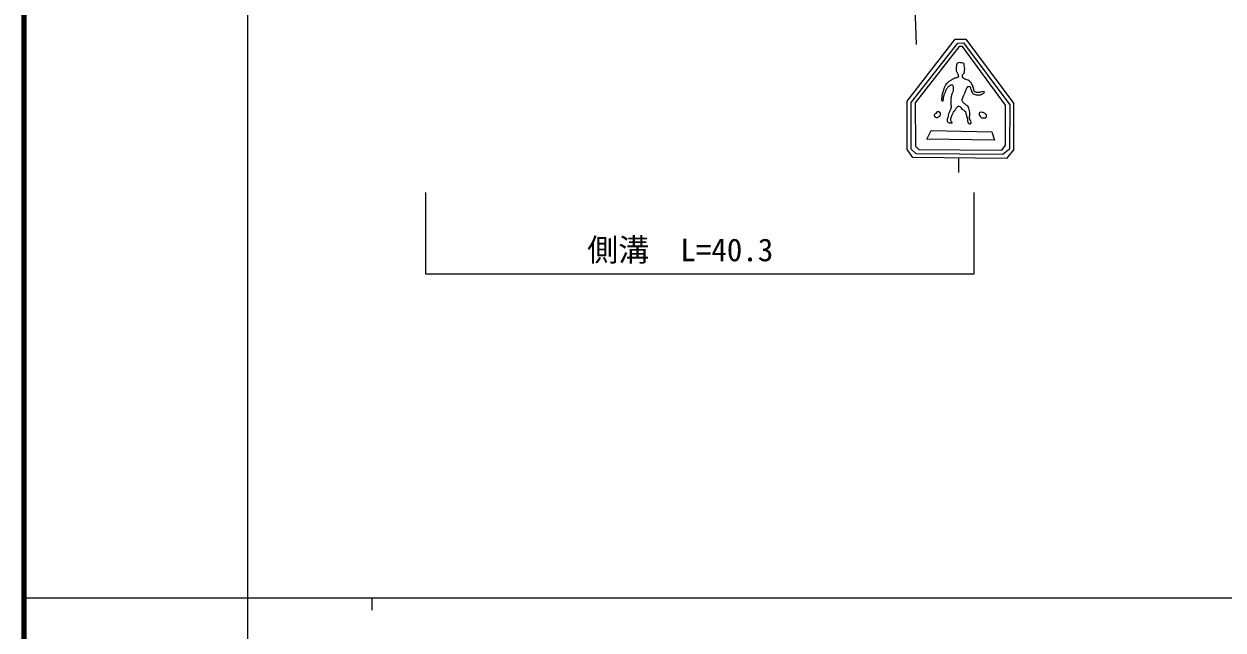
# Model space of a CAD drawing. Units: millimetres, scale not verified. Extents: x 40000 to 680000, y 20000 to 380000.
# Drawn here: x 40000 to 136534, y 202409 to 251208 of the extents above; entities that cross this region are included whole.
import ezdxf
from ezdxf.enums import TextEntityAlignment as Align

# ---------------------------------------------------------------- set-up
doc = ezdxf.new("R2010")
doc.units = ezdxf.units.MM
doc.header["$LTSCALE"] = 1000
for name, color, linetype, lineweight in [('M-STR-HTXT', 7, 'Continuous', 13), ('M-STR-STRC', 7, 'Continuous', 13), ('M-TTL', 2, 'Continuous', 140), ('M-TTL-BAND', 7, 'Continuous', 25)]:
    doc.layers.add(name, color=color, linetype=linetype, lineweight=lineweight)
doc.styles.add('ＭＳ ゴシック', font='')
doc.styles.get('ＭＳ ゴシック').set_extended_font_data('MS Gothic')

msp = doc.modelspace()

# ---------------------------------------------------------------- linework, layer by layer
at = {"layer": 'M-STR-HTXT'}
msp.add_lwpolyline([(72324, 237642), (72324, 231099), (116502, 231099), (116502, 237628)], dxfattribs=at)
at = {"layer": 'M-STR-STRC'}
for p, q in [((110878, 275339), (111837, 249555)), ((115226, 240415), (115236, 239249))]:
    msp.add_line(p, q, dxfattribs=at)
for points in [[(111574, 240457), (111092, 241110), (111092, 245005), (114959, 249981), (115830, 249981), (119678, 244828), (119678, 241078), (119094, 240372)], [(118799, 240698), (111833, 240747), (111422, 241117), (111435, 244896), (115177, 249672), (115642, 249690), (119372, 244702), (119356, 241115)], [(111784, 241382), (112051, 241104), (118730, 241049), (119032, 241442), (119034, 244664), (115570, 249391), (115304, 249404), (111760, 244864)], [(112679, 241923), (113042, 242630), (117908, 242527), (118126, 241844)]]:
    msp.add_lwpolyline(points, close=True, dxfattribs=at)
for points, knots in [([(115213, 246925), (115254, 246980), (115238, 247034), (115220, 247099), (115207, 247149), (115173, 247164), (115149, 247210), (115106, 247293), (115078, 247341), (115060, 247434), (115030, 247595), (115038, 247691), (115064, 247853), (115073, 247912), (115077, 247950), (115110, 247999), (115142, 248046), (115170, 248072), (115224, 248092), (115289, 248115), (115333, 248098), (115402, 248092), (115483, 248084), (115535, 248090), (115608, 248052), (115647, 248032), (115670, 248014), (115690, 247974), (115715, 247922), (115697, 247883), (115704, 247825), (115714, 247744), (115731, 247700), (115736, 247619), (115738, 247585), (115736, 247566), (115732, 247533), (115721, 247425), (115727, 247360), (115686, 247259), (115672, 247225), (115655, 247211), (115633, 247181), (115609, 247148), (115583, 247137), (115569, 247099), (115548, 247042), (115543, 247001), (115562, 246943), (115582, 246881), (115613, 246851), (115665, 246811), (115780, 246725), (115880, 246741), (116006, 246673), (116078, 246634), (116119, 246612), (116177, 246555), (116266, 246467), (116306, 246405), (116362, 246292), (116423, 246168), (116427, 246086), (116469, 245954), (116495, 245872), (116475, 245806), (116536, 245745), (116580, 245700), (116627, 245705), (116689, 245695), (116785, 245680), (116843, 245675), (116938, 245695), (116997, 245707), (117021, 245743), (117080, 245755), (117148, 245769), (117192, 245776), (117258, 245755), (117289, 245746), (117322, 245741), (117326, 245709), (117330, 245676), (117294, 245667), (117269, 245645), (117237, 245618), (117216, 245608), (117180, 245588), (117113, 245552), (117074, 245533), (117002, 245510), (116965, 245498), (116944, 245492), (116906, 245489), (116851, 245483), (116819, 245486), (116764, 245492), (116688, 245500), (116645, 245506), (116572, 245528), (116510, 245546), (116472, 245555), (116419, 245592), (116375, 245622), (116353, 245645), (116326, 245691), (116292, 245749), (116294, 245791), (116273, 245855), (116250, 245923), (116235, 245960), (116213, 246029), (116205, 246052), (116204, 246067), (116195, 246090), (116182, 246121), (116184, 246149), (116156, 246168), (116126, 246187), (116101, 246172), (116067, 246171), (116039, 246170), (116021, 246177), (115996, 246164), (115972, 246152), (115966, 246135), (115949, 246114), (115914, 246071), (115900, 246043), (115868, 245997), (115868, 245997), (115868, 245997), (115868, 245997), (115850, 245953), (115833, 245930), (115821, 245883), (115812, 245847), (115820, 245824), (115811, 245787), (115796, 245731), (115778, 245702), (115754, 245649), (115731, 245598), (115713, 245571), (115690, 245521), (115658, 245451), (115647, 245409), (115615, 245339), (115591, 245285), (115563, 245261), (115548, 245204), (115529, 245136), (115523, 245093), (115533, 245023), (115540, 244978), (115550, 244952), (115576, 244916), (115643, 244823), (115713, 244800), (115799, 244724), (115890, 244645), (115965, 244621), (116029, 244519), (116074, 244448), (116069, 244394), (116089, 244313), (116112, 244227), (116128, 244178), (116138, 244090), (116148, 243993), (116137, 243938), (116138, 243842), (116139, 243724), (116115, 243654), (116144, 243539), (116162, 243470), (116212, 243446), (116229, 243376), (116245, 243307), (116275, 243249), (116229, 243195), (116197, 243159), (116151, 243157), (116108, 243177), (116020, 243216), (116008, 243293), (115975, 243382), (115951, 243447), (115965, 243490), (115950, 243558), (115921, 243697), (115879, 243769), (115848, 243908), (115834, 243969), (115844, 244007), (115823, 244065), (115800, 244132), (115782, 244172), (115733, 244223), (115663, 244294), (115591, 244290), (115515, 244356), (115459, 244404), (115450, 244452), (115394, 244501), (115348, 244541), (115322, 244576), (115261, 244585), (115227, 244590), (115206, 244579), (115177, 244561), (115131, 244534), (115113, 244506), (115080, 244464), (115025, 244397), (115009, 244348), (114959, 244277), (114912, 244209), (114875, 244179), (114832, 244108), (114786, 244032), (114769, 243984), (114735, 243902), (114711, 243842), (114704, 243806), (114681, 243745), (114659, 243687), (114636, 243658), (114622, 243597), (114611, 243554), (114607, 243528), (114611, 243483), (114615, 243438), (114619, 243410), (114642, 243371), (114659, 243341), (114687, 243338), (114705, 243308), (114718, 243287), (114738, 243267), (114724, 243247), (114698, 243213), (114657, 243245), (114615, 243247), (114575, 243249), (114552, 243251), (114512, 243258), (114482, 243263), (114462, 243259), (114435, 243274), (114393, 243298), (114375, 243322), (114349, 243362), (114334, 243387), (114328, 243403), (114324, 243431), (114318, 243474), (114325, 243499), (114332, 243542), (114341, 243595), (114352, 243623), (114366, 243674), (114408, 243831), (114423, 243922), (114477, 244076), (114512, 244176), (114546, 244227), (114585, 244327), (114611, 244390), (114638, 244424), (114646, 244492), (114658, 244597), (114618, 244654), (114614, 244760), (114608, 244930), (114613, 245026), (114632, 245195), (114645, 245312), (114658, 245377), (114687, 245491), (114713, 245597), (114745, 245651), (114771, 245757), (114791, 245836), (114802, 245882), (114808, 245963), (114815, 246057), (114834, 246116), (114801, 246204), (114784, 246248), (114765, 246276), (114723, 246296), (114694, 246310), (114672, 246307), (114641, 246300), (114574, 246286), (114540, 246261), (114484, 246222), (114453, 246200), (114440, 246182), (114413, 246154), (114387, 246126), (114372, 246111), (114349, 246079), (114305, 246019), (114281, 245984), (114250, 245916), (114210, 245831), (114210, 245775), (114175, 245688), (114140, 245601), (114100, 245561), (114072, 245471), (114033, 245346), (114042, 245269), (114018, 245141), (114010, 245095), (114029, 245054), (113994, 245023), (113982, 245013), (113970, 245017), (113954, 245020), (113922, 245025), (113894, 245024), (113876, 245052), (113850, 245093), (113878, 245128), (113880, 245176), (113883, 245251), (113881, 245294), (113890, 245368), (113900, 245441), (113912, 245481), (113930, 245553), (113960, 245679), (113975, 245751), (114018, 245873), (114086, 246062), (114111, 246178), (114225, 246343), (114287, 246432), (114338, 246471), (114424, 246538), (114496, 246595), (114545, 246615), (114623, 246663), (114712, 246717), (114756, 246757), (114851, 246801), (114924, 246836), (114970, 246843), (115046, 246869), (115081, 246880), (115101, 246886), (115135, 246897), (115166, 246908), (115194, 246899), (115213, 246925)], [0, 0, 0, 0, 1, 1, 1, 2, 2, 2, 3, 3, 3, 4, 4, 4, 5, 5, 5, 6, 6, 6, 7, 7, 7, 8, 8, 8, 9, 9, 9, 10, 10, 10, 11, 11, 11, 12, 12, 12, 13, 13, 13, 14, 14, 14, 15, 15, 15, 16, 16, 16, 17, 17, 17, 18, 18, 18, 19, 19, 19, 20, 20, 20, 21, 21, 21, 22, 22, 22, 23, 23, 23, 24, 24, 24, 25, 25, 25, 26, 26, 26, 27, 27, 27, 28, 28, 28, 29, 29, 29, 30, 30, 30, 31, 31, 31, 32, 32, 32, 33, 33, 33, 34, 34, 34, 35, 35, 35, 36, 36, 36, 37, 37, 37, 38, 38, 38, 39, 39, 39, 40, 40, 40, 41, 41, 41, 42, 42, 42, 43, 43, 43, 44, 44, 44, 45, 45, 45, 46, 46, 46, 47, 47, 47, 48, 48, 48, 49, 49, 49, 50, 50, 50, 51, 51, 51, 52, 52, 52, 53, 53, 53, 54, 54, 54, 55, 55, 55, 56, 56, 56, 57, 57, 57, 58, 58, 58, 59, 59, 59, 60, 60, 60, 61, 61, 61, 62, 62, 62, 63, 63, 63, 64, 64, 64, 65, 65, 65, 66, 66, 66, 67, 67, 67, 68, 68, 68, 69, 69, 69, 70, 70, 70, 71, 71, 71, 72, 72, 72, 73, 73, 73, 74, 74, 74, 75, 75, 75, 76, 76, 76, 77, 77, 77, 78, 78, 78, 79, 79, 79, 80, 80, 80, 81, 81, 81, 82, 82, 82, 83, 83, 83, 84, 84, 84, 85, 85, 85, 86, 86, 86, 87, 87, 87, 88, 88, 88, 89, 89, 89, 90, 90, 90, 91, 91, 91, 92, 92, 92, 93, 93, 93, 94, 94, 94, 95, 95, 95, 96, 96, 96, 97, 97, 97, 98, 98, 98, 99, 99, 99, 100, 100, 100, 101, 101, 101, 102, 102, 102, 103, 103, 103, 104, 104, 104, 105, 105, 105, 106, 106, 106, 107, 107, 107, 108, 108, 108, 109, 109, 109, 110, 110, 110, 111, 111, 111, 112, 112, 112, 113, 113, 113, 114, 114, 114, 115, 115, 115, 116, 116, 116, 117, 117, 117, 118, 118, 118, 119, 119, 119, 119]), ([(113437, 243678), (113362, 243701), (113294, 243725), (113280, 243802), (113263, 243896), (113343, 243939), (113405, 244012), (113448, 244063), (113475, 244095), (113536, 244122), (113578, 244141), (113609, 244154), (113653, 244140), (113721, 244119), (113761, 244082), (113785, 244016), (113809, 243950), (113798, 243899), (113764, 243838), (113728, 243775), (113679, 243762), (113618, 243724), (113589, 243706), (113573, 243694), (113540, 243685), (113501, 243674), (113475, 243666), (113437, 243678)], [0, 0, 0, 0, 1, 1, 1, 2, 2, 2, 3, 3, 3, 4, 4, 4, 5, 5, 5, 6, 6, 6, 7, 7, 7, 8, 8, 8, 9, 9, 9, 9]), ([(117082, 243660), (117011, 243694), (116984, 243739), (116947, 243809), (116910, 243878), (116889, 243927), (116901, 244004), (116906, 244038), (116914, 244062), (116943, 244079), (117012, 244119), (117068, 244092), (117146, 244079), (117246, 244062), (117311, 244056), (117391, 243994), (117449, 243949), (117480, 243909), (117495, 243837), (117507, 243776), (117510, 243725), (117466, 243681), (117425, 243640), (117378, 243658), (117320, 243652), (117265, 243647), (117234, 243650), (117178, 243652), (117141, 243654), (117116, 243643), (117082, 243660)], [0, 0, 0, 0, 1, 1, 1, 2, 2, 2, 3, 3, 3, 4, 4, 4, 5, 5, 5, 6, 6, 6, 7, 7, 7, 8, 8, 8, 9, 9, 9, 10, 10, 10, 10])]:
    msp.add_open_spline(points, degree=3, knots=knots, dxfattribs=at)
at = {"layer": 'M-TTL'}
msp.add_line((40000, 380000), (40000, 20000), dxfattribs=at)
at = {"layer": 'M-TTL-BAND'}
for p, q in [((58000, 370000), (58000, 20000)), ((40000, 205000), (579000, 205000)), ((68000, 205000), (68000, 204000))]:
    msp.add_line(p, q, dxfattribs=at)

# ---------------------------------------------------------------- texts
at = {"layer": 'M-STR-HTXT', "style": 'ＭＳ ゴシック'}
msp.add_text('側溝\u3000L=40.3', height=1833, dxfattribs=at).set_placement((92835, 231551), align=Align.BOTTOM_CENTER)

doc.saveas('drawing.dxf')
